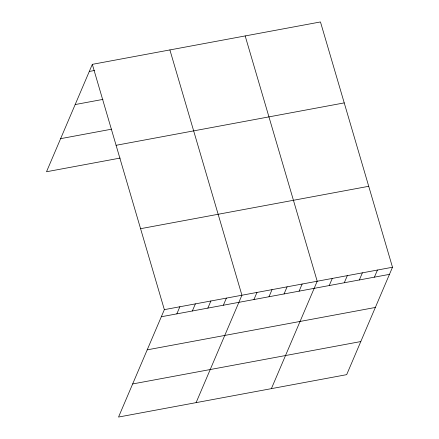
<?xml version="1.0" encoding="UTF-8"?>
<svg xmlns="http://www.w3.org/2000/svg" width="439" height="439" viewBox="0 0 439 439"><rect width="100%" height="100%" fill="white"/><g stroke="black" fill="none" stroke-linecap="round" stroke-linejoin="round"><path stroke-width="0.66" d="M92.322 64.346L164.351 309.643L118.535 417.05L346.678 374.654L392.493 267.247L320.465 21.95L92.322 64.346L46.507 171.753L120.198 158.062M176.829 313.869L179.864 306.757M192.342 310.988L195.377 303.876M207.856 308.107L210.89 300.995M223.369 305.22L226.403 298.108M196.101 402.634L241.916 295.227L169.893 49.931M253.94 299.541L256.974 292.429M268.997 296.742L272.032 289.63M284.055 293.943L287.09 286.832M299.113 291.145L302.147 284.033M271.39 388.647L317.205 281.234L245.176 35.938M329.228 285.553L332.263 278.441M344.286 282.754L347.32 275.643M359.343 279.956L362.378 272.844M374.401 277.157L377.436 270.045M89.287 71.458L94.462 70.498M75.173 104.553L102.967 99.39M60.626 138.658L111.693 129.165M116.094 145.293L344.231 102.896M140.579 228.692L368.722 186.301M164.351 309.643L392.493 267.247M161.316 316.755L389.459 274.359M147.197 349.85L375.34 307.459M132.655 383.949L360.798 341.558"/></g></svg>
